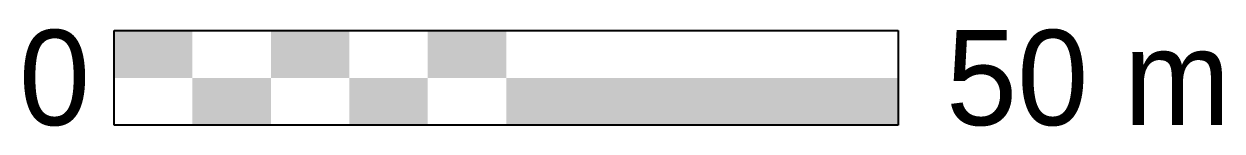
# Model space of a CAD drawing. Extents: x -49 to 113, y -261 to 1.
# Drawn here: x -48.7 to 27.7, y -260.5 to -254.2 of the extents above; entities that cross this region are included whole.
import ezdxf

# ---------------------------------------------------------------- set-up
doc = ezdxf.new("R2010")
doc.units = 0
doc.header["$MEASUREMENT"] = 0
doc.layers.add('ECHELLE', color=7, linetype='Continuous')

msp = doc.modelspace()

# ---------------------------------------------------------------- linework, layer by layer
at = {"layer": 'ECHELLE'}
for p, q in [((-42.96, -254.37), (7.04, -254.37)), ((-42.96, -260.43), (-42.96, -254.37)), ((7.04, -254.37), (7.04, -260.43)), ((7.04, -260.43), (-42.96, -260.43))]:
    msp.add_line(p, q, dxfattribs=at)
for points in [[(-42.96, -254.37), (-37.96, -254.37), (-42.96, -257.4), (-37.96, -257.4)], [(-32.96, -254.37), (-27.96, -254.37), (-32.96, -257.4), (-27.96, -257.4)], [(-22.96, -254.37), (-17.96, -254.37), (-22.96, -257.4), (-17.96, -257.4)], [(-37.96, -257.4), (-32.96, -257.4), (-37.96, -260.43), (-32.96, -260.43)], [(-27.96, -257.4), (-22.96, -257.4), (-27.96, -260.43), (-22.96, -260.43)], [(-17.96, -257.4), (7.04, -257.4), (-17.96, -260.43), (7.04, -260.43)]]:
    msp.add_solid(points, dxfattribs=at)

# ---------------------------------------------------------------- texts
for s, p in [('0', (-49.02, -260.43)), ('50 m', (10.08, -260.43))]:
    msp.add_text(s, height=6.1, dxfattribs=at).set_placement(p)

doc.saveas('drawing.dxf')
